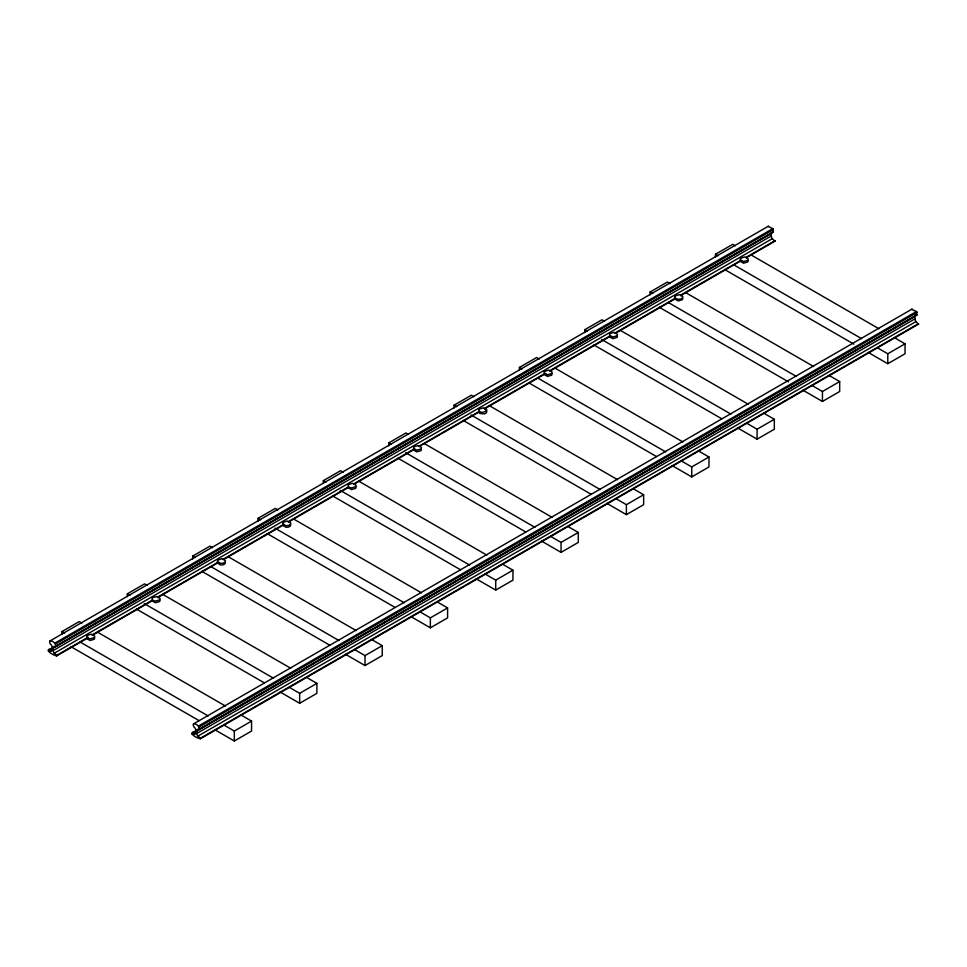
<?xml version="1.0" encoding="UTF-8"?>
<svg xmlns="http://www.w3.org/2000/svg" width="967" height="967" viewBox="0 0 967 967"><rect width="100%" height="100%" fill="white"/><g stroke="black" fill="none" stroke-linecap="round" stroke-linejoin="round"><path stroke-width="1.45" d="M48.35 650.779L51.058 651.42A3.119 1.801 60 0 0 52.061 649.86L52.061 647.479A2.478 1.426 60 0 0 50.344 644.07C46.537 636.806 58.757 643.526 54.938 646.718A2.478 1.426 60 0 0 53.221 648.144L53.221 650.525A3.119 1.801 60 0 0 54.225 653.245C65.176 660.642 38.487 649.776 52.472 648.361M191.974 733.699L194.681 734.34A3.119 1.801 60 0 0 195.685 732.781L195.685 730.399A2.478 1.426 60 0 0 193.968 726.991C190.161 719.714 202.381 726.447 198.549 729.638A2.478 1.426 60 0 0 196.833 731.064L196.833 733.445A3.119 1.801 60 0 0 197.836 736.165C208.751 743.454 182.122 732.72 196.096 731.282M771.34 232.684A2.478 1.426 60 0 0 771.315 233.555L771.315 235.936A3.119 1.801 60 0 0 772.319 238.656L775.014 241.266L774.325 241.001M914.951 315.593A2.478 1.426 60 0 0 914.939 316.475L914.939 318.856A3.119 1.801 60 0 0 915.942 321.576L918.553 324.235M768.016 226.399L773.189 228.828L773.032 232.128A2.478 1.426 60 0 0 772.282 231.899M911.627 309.319L916.813 311.749L916.656 315.049A2.478 1.426 60 0 0 915.302 315.012M94.718 637.821L94.319 639.247L90.064 640.505L86.692 638.546M160.063 600.084L159.664 601.522L155.409 602.767L152.037 600.821M225.408 562.359L225.009 563.797L223.244 564.813L220.754 565.042L217.382 563.096M283.126 523.933L282.727 525.371L286.111 527.317L288.589 527.088L290.366 526.06L290.753 524.634M356.098 486.909L355.711 488.335L351.456 489.592L348.072 487.634M413.816 448.483L413.429 449.909L416.801 451.867L421.056 450.61L421.443 449.184M552.145 373.721L551.746 375.16L547.491 376.405L544.119 374.459M617.49 335.996L617.091 337.423L612.836 338.68L609.464 336.734M682.835 298.271L682.448 299.697L678.193 300.955L674.809 298.996M748.18 260.534L747.793 261.972L743.538 263.217L740.154 261.271M61.973 634.388L61.973 631.548L79.209 621.6L81.82 623.111M127.318 596.663L127.318 593.823L144.554 583.875L147.165 585.386M192.675 558.938L192.675 556.098L209.899 546.15L212.51 547.648M258.02 521.213L258.02 518.372L275.257 508.412L277.867 509.923M323.365 483.488L323.365 480.635L340.602 470.687L343.212 472.198M388.71 445.751L388.71 442.91L405.947 432.962L408.558 434.473M454.055 408.026L454.055 405.185L471.292 395.237L473.903 396.736M519.4 370.301L519.4 367.46L536.637 357.512L539.248 359.011M584.757 332.575L584.757 329.723L601.982 319.775L604.593 321.286M650.102 294.838L650.102 291.998L667.339 282.05L669.95 283.561M715.447 257.113L715.447 254.273L732.684 244.325L735.295 245.836M49.909 640.988L768.572 226.073M54.805 643.164L772.911 228.575M55.373 644.143L773.467 229.542M56.243 645.968L773.032 232.128M55.046 646.79L773.467 232.007M53.221 648.144L771.315 233.555M48.555 651.166L52.472 648.893M53.221 650.525L771.315 235.936M54.225 653.245L772.319 238.656M56.231 655.602L88.118 637.229M92.046 634.956L152.218 600.229M157.452 597.207L217.611 562.468M222.845 559.446L283.017 524.706M288.251 521.684L348.41 486.945M353.644 483.923L413.816 449.184M419.049 446.162L479.221 411.434M484.443 408.412L544.614 373.673M549.848 370.651L610.02 335.912M615.254 332.89L675.413 298.15M680.647 295.128L740.819 260.389M746.053 257.379L774.833 240.759M56.727 655.88L88.118 637.761M93.352 634.739L152.411 600.604M157.645 597.582L217.817 562.842M224.151 559.216L284.322 524.489M288.444 522.071L348.616 487.332M353.849 484.31L414.021 449.57M419.255 446.549L479.414 411.809M484.443 408.944L544.82 374.06M550.054 371.038L610.225 336.298M615.254 333.422L675.619 298.537M680.647 295.66L741.024 260.776M746.258 257.754L775.026 241.146M193.533 723.908L912.195 308.993M198.428 726.084L916.523 311.495M198.984 727.051L917.091 312.462M198.549 729.638L916.656 315.049M198.658 729.698L917.091 314.928M196.833 731.064L914.939 316.475M192.167 734.086L196.096 731.814M196.833 733.445L914.939 318.856M197.836 736.165L915.942 321.576M200.35 738.268L918.445 323.679M200.35 738.8L918.65 324.066M223.873 725.02L234.316 731.052L251.553 721.104L251.553 731.052L234.316 741L214.734 729.698M289.218 687.295L299.661 693.327L316.898 683.379L316.898 693.327L299.661 703.275L280.079 691.973M354.563 649.57L365.018 655.602L382.243 645.642L382.243 655.602L365.018 665.55L345.424 654.236M419.92 611.833L430.363 617.865L447.6 607.917L447.6 617.865L430.363 627.825L410.782 616.511M485.265 574.108L495.708 580.14L512.945 570.192L512.945 580.14L495.708 590.088L476.127 578.786M550.61 536.383L561.053 542.414L578.29 532.466L578.29 542.414L561.053 552.362L541.472 541.061M615.955 498.658L626.398 504.689L643.635 494.741L643.635 504.689L626.398 514.637L606.817 503.323M681.3 460.933L691.743 466.952L708.98 457.004L708.98 466.952L691.743 476.912L672.162 465.598M746.645 423.195L757.101 429.227L774.325 419.279L774.325 429.227L757.101 439.175L737.507 427.873M812.002 385.47L822.446 391.502L839.682 381.554L839.682 391.502L822.446 401.45L802.864 390.148M877.347 347.745L887.791 353.777L905.027 343.829L905.027 353.777L887.791 363.725L868.209 352.423M750.96 254.877L878.906 328.744M894.584 337.797L905.027 343.829M715.447 254.273L718.058 255.784M733.723 264.825L861.682 338.704M724.585 269.503L853.849 344.131M685.615 292.602L813.561 366.481M829.227 375.522L839.682 381.554M650.102 291.998L652.713 293.509M668.378 302.55L796.324 376.429M659.24 307.228L788.492 381.856M620.27 330.327L748.216 404.206M763.882 413.247L774.325 419.279M584.757 329.723L587.368 331.234M601.728 339.526L730.979 414.154M593.895 344.953L721.841 418.832M554.913 368.064L682.871 441.931M698.537 450.973L708.98 457.004M519.4 367.46L522.011 368.959M537.688 378.012L665.634 451.879M528.55 382.678L656.496 456.557M489.568 405.789L617.526 479.656M633.192 488.71L643.635 494.741M454.055 405.185L456.666 406.696M471.026 414.988L600.289 489.604M463.193 420.415L591.151 494.282M424.223 443.515L552.181 517.393M567.847 526.435L578.29 532.466M388.71 442.91L391.321 444.421M405.681 452.713L534.944 527.341M397.848 458.14L525.806 532.007M358.878 481.24L486.824 555.118M502.502 564.16L512.945 570.192M323.365 480.635L325.976 482.146M340.336 490.438L469.599 565.066M332.503 495.866L460.461 569.744M293.533 518.965L421.479 592.844M437.144 601.885L447.6 607.917M258.02 518.372L260.631 519.871M274.991 528.163L404.242 602.792M267.158 533.591L395.104 607.469M228.188 556.702L356.134 630.569M371.799 639.61L382.243 645.642M192.675 556.098L195.286 557.608M210.951 566.65L338.897 640.517M201.813 571.328L329.759 645.194M162.831 594.427L290.789 668.294M306.454 677.347L316.898 683.379M127.318 593.823L129.929 595.334M144.301 603.626L273.552 678.254M136.468 609.053L264.414 682.92M97.486 632.152L225.444 706.031M241.109 715.072L251.553 721.104M61.973 631.548L64.584 633.059M80.261 642.1L208.207 715.979M71.111 646.778L199.069 720.645M485.652 410.165L486.8 411.446L486.401 412.885L484.624 413.912L479.91 413.477L478.774 412.184M887.791 353.777L887.791 363.725M822.446 391.502L822.446 401.45M757.101 429.227L757.101 439.175M691.743 466.952L691.743 476.912M626.398 504.689L626.398 514.637M561.053 542.414L561.053 552.362M495.708 580.14L495.708 590.088M430.363 617.865L430.363 627.825M365.018 655.602L365.018 665.55M299.661 693.327L299.661 703.275M234.316 731.052L234.316 741M87.078 635.464L86.692 636.89L87.828 638.184L90.064 638.836L94.319 637.591L94.718 636.153L91.333 634.207L87.078 635.464M152.423 597.739L152.037 599.165L153.173 600.459L155.409 601.111L159.664 599.866L160.063 598.428L156.678 596.482L152.423 597.739M217.78 560.002L217.382 561.44L220.754 563.386L223.244 563.157L225.009 562.129L225.408 560.703L222.035 558.757L217.78 560.002M283.126 522.277L282.727 523.715L283.863 524.996L286.111 525.661L288.589 525.432L290.366 524.404L290.753 522.978L287.38 521.032L283.126 522.277M348.471 484.552L348.072 485.978L349.22 487.271L351.456 487.936L355.711 486.679L356.098 485.253L352.725 483.295L348.471 484.552M413.816 446.827L413.429 448.253L416.801 450.199L421.056 448.954L421.443 447.516L418.07 445.569L413.816 446.827M479.161 409.089L478.774 410.528L479.91 411.821L482.146 412.474L486.401 411.229L486.8 409.79L483.415 407.844L479.161 409.089M544.506 371.364L544.119 372.803L547.491 374.749L551.746 373.492L552.145 372.065L548.76 370.119L544.506 371.364M609.851 333.639L609.464 335.065L612.836 337.024L617.091 335.767L617.49 334.34L614.105 332.382L609.851 333.639M675.208 295.914L674.809 297.34L675.945 298.634L678.193 299.286L680.671 299.069L682.448 298.041L682.835 296.603L679.463 294.657L675.208 295.914M740.553 258.189L740.154 259.615L743.538 261.561L747.793 260.316L748.18 258.878L744.808 256.932L740.553 258.189"/></g></svg>
